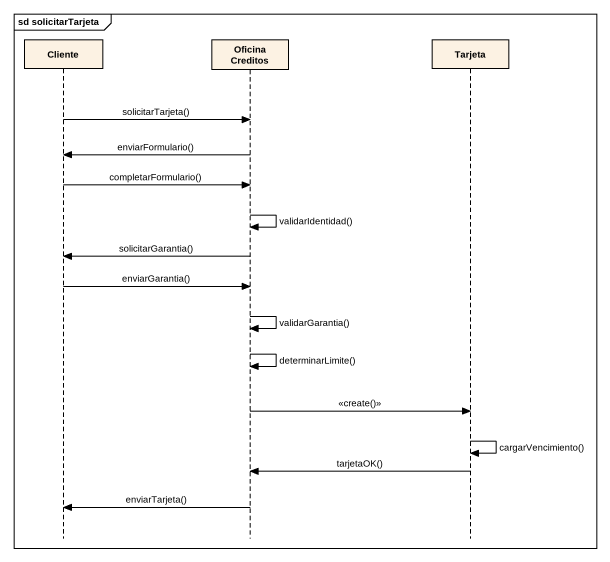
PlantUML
@startuml
mainframe sd solicitarTarjeta
hide footbox
participant Cliente
participant "Oficina Creditos" as Oficina_Creditos
participant Tarjeta

Cliente -> Oficina_Creditos : solicitarTarjeta()
Oficina_Creditos -> Cliente : enviarFormulario()
Cliente -> Oficina_Creditos : completarFormulario()
Oficina_Creditos -> Oficina_Creditos : validarIdentidad()
Oficina_Creditos -> Cliente : solicitarGarantia()
Cliente -> Oficina_Creditos : enviarGarantia()
Oficina_Creditos -> Oficina_Creditos : validarGarantia()
Oficina_Creditos -> Oficina_Creditos : determinarLimite()
Oficina_Creditos -> Tarjeta : <<create()>>
Tarjeta -> Tarjeta : cargarVencimiento()
Tarjeta -> Oficina_Creditos : tarjetaOK()
Oficina_Creditos -> Cliente : enviarTarjeta()
@enduml
